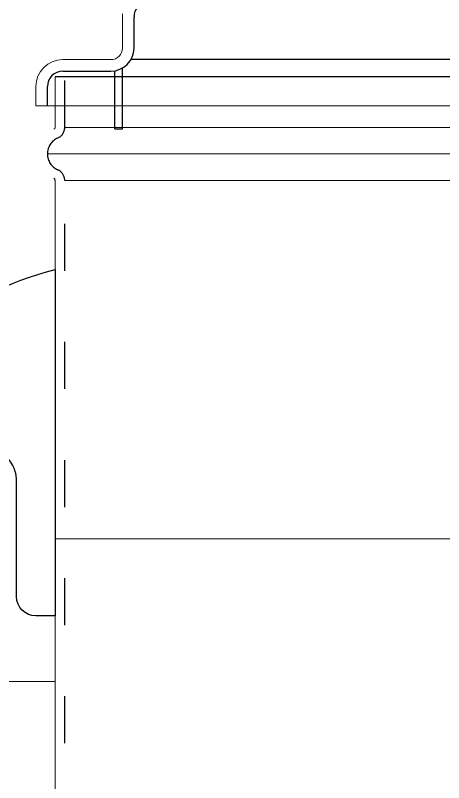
# Model space of a CAD drawing. Header units: millimetres. Extents: x 89051 to 218395, y -330386 to -125649.
# Drawn here: x 100320.8 to 100431.9, y -127084.4 to -126885.1 of the extents above; entities that cross this region are included whole.
import ezdxf

# ---------------------------------------------------------------- set-up
doc = ezdxf.new("R2010")
doc.units = ezdxf.units.MM
doc.header["$LTSCALE"] = 13
for name, pattern in [('1 实线', [0]), ('ACAD_ISO03W100', [1.18, 0.47, -0.71]), ('ACAD_ISO04W100', [30, 24, -3, 0, -3]), ('CENTER', [50.8, 31.75, -6.35, 6.35, -6.35])]:
    doc.linetypes.add(name, pattern=pattern)
doc.layers.get('0').update_dxf_attribs({"color": 1, "linetype": 'CENTER'})
doc.layers.add('几何体', color=7, linetype='Continuous')
doc.layers.add('粗实线', color=4, linetype='Continuous')
doc.layers.add('标注、文本', color=3, linetype='Continuous', lineweight=25)

# ---------------------------------------------------------------- blocks, each defined once
blk = doc.blocks.new('WERWEF')
at = {"layer": '几何体'}
for p, q in [((96038.29, -127762.98), (96038.29, -127852.98)), ((96098.29, -127847.98), (96098.29, -127810.85)), ((96072.03, -127814.69), (96084.51, -127828.72)), ((96048.29, -127847.98), (96048.29, -127818.01)), ((96088.29, -127838.69), (96088.29, -127850.32)), ((96038.29, -127852.98), (96043.29, -127852.98)), ((96090.95, -127852.98), (96093.29, -127852.98))]:
    blk.add_line(p, q, dxfattribs=at)
for centre, radius, start, end in [((96012.67, -127859.65), 100, 32.8347, 75.1544), ((96088.29, -127810.85), 10, 0, 32.8347), ((96073.29, -127838.69), 15, 0, 41.6335), ((96043.29, -127847.98), 5, 270, 0), ((96093.29, -127847.98), 5, 270, 0), ((96090.95, -127850.32), 2.66, 180, 270)]:
    blk.add_arc(centre, radius, start, end, dxfattribs=at)
blk.add_open_spline([(96048.29, -127818.01), (96048.3, -127817.91), (96048.3, -127817.71), (96048.31, -127817.41), (96048.34, -127817.11), (96048.37, -127816.81), (96048.41, -127816.52), (96048.46, -127816.23), (96048.52, -127815.95), (96048.6, -127815.66), (96048.68, -127815.38), (96048.77, -127815.11), (96048.86, -127814.83), (96048.97, -127814.56), (96049.31, -127813.81), (96050.02, -127812.63), (96051.35, -127811.26), (96052.95, -127810.17), (96054.7, -127809.42), (96056.57, -127808.94), (96058.46, -127808.75), (96060.38, -127808.8), (96062.26, -127809.07), (96064.12, -127809.56), (96065.9, -127810.23), (96067.6, -127811.09), (96068.89, -127811.91), (96069.81, -127812.6), (96070.41, -127813.09), (96070.98, -127813.6), (96071.52, -127814.13), (96071.86, -127814.5), (96072.03, -127814.69)], degree=3, knots=[0, 0, 0, 0, 0.0099647, 0.0198382, 0.0296306, 0.039352, 0.049013, 0.0586242, 0.0681964, 0.0777406, 0.0872678, 0.0967892, 0.1063158, 0.1158588, 0.1254292, 0.1874089, 0.2504274, 0.3118188, 0.3757232, 0.4369472, 0.5005615, 0.5621646, 0.6253926, 0.6874144, 0.75015, 0.8124521, 0.8745483, 0.9000528, 0.9253008, 0.950341, 0.9752238, 1, 1, 1, 1], dxfattribs=at)

msp = doc.modelspace()

# ---------------------------------------------------------------- linework, layer by layer
at = {"color": 7, "linetype": '1 实线', "lineweight": 0}
for p, q in [((100348.57, -126893.58), (100348.57, -126884.72)), ((100333.07, -126896.58), (100345.57, -126896.58)), ((100331.07, -126914.2), (100331.07, -126901.08)), ((100326.07, -126908.58), (100326.07, -126903.58)), ((100329.07, -126908.58), (100326.07, -126908.58)), ((100862.07, -126908.58), (100326.07, -126908.58)), ((100333.57, -126914.2), (100857.57, -126914.2)), ((100331.07, -127657.08), (100331.07, -126927.95)), ((100857.57, -126927.95), (100333.57, -126927.95)), ((100331.07, -126951.08), (100331.07, -127011.08)), ((100118.57, -127058.1), (100331.07, -127058.1))]:
    msp.add_line(p, q, dxfattribs=at)
for centre, radius, start, end in [((100345.57, -126893.58), 3, 270, 0), ((100345.57, -126893.58), 3, 270, 0), ((100333.07, -126903.58), 7, 90, 180), ((100330.57, -126914.2), 0.5, 293.5782, 0)]:
    msp.add_arc(centre, radius, start, end, dxfattribs=at)
at = {"layer": '标注、文本'}
for p, q in [((100351.57, -126893.58), (100351.57, -126885.45)), ((100845.57, -126896.58), (100350.76, -126896.58)), ((100333.07, -126899.58), (100345.57, -126899.58)), ((100346.57, -126914.58), (100346.57, -126899.49)), ((100348.57, -126914.58), (100348.57, -126898.77)), ((100845.57, -126901.08), (100345.57, -126901.08)), ((100329.07, -126908.58), (100329.07, -126903.58)), ((100346.57, -126914.58), (100348.57, -126914.58))]:
    msp.add_line(p, q, dxfattribs=at)
at = {"layer": '标注、文本', "color": 1, "linetype": 'ACAD_ISO04W100', "lineweight": 15}
for p, q in [((100864.57, -126921.08), (100329.07, -126921.08)), ((100860.07, -127021.08), (100331.07, -127021.08))]:
    msp.add_line(p, q, dxfattribs=at)
at = {"layer": '标注、文本'}
for centre, radius, start, end in [((100355.57, -126885.45), 4, 102.3972, 180), ((100345.57, -126893.58), 6, 270, 0), ((100333.07, -126903.58), 4, 90, 180)]:
    msp.add_arc(centre, radius, start, end, dxfattribs=at)
at = {"layer": '粗实线', "ltscale": 2}
msp.add_line((100860.07, -126901.08), (100331.07, -126901.08), dxfattribs=at)
at = {"layer": '粗实线', "color": 2, "linetype": 'ACAD_ISO03W100', "ltscale": 2}
for p, q in [((100333.57, -126914.2), (100333.57, -126901.08)), ((100333.57, -127657.08), (100333.57, -126927.95))]:
    msp.add_line(p, q, dxfattribs=at)
for centre, radius, start, end in [((100330.57, -126914.2), 3, 293.5782, 0), ((100333.57, -126921.08), 4.5, 113.5782, 246.4218), ((100330.57, -126927.95), 3, 0, 66.4218)]:
    msp.add_arc(centre, radius, start, end, dxfattribs=at)
at = {"layer": '粗实线', "ltscale": 2}
msp.add_arc((100330.57, -126927.95), 0.5, 0, 66.4218, dxfattribs=at)
msp.add_arc((100330.57, -126927.95), 0.5, 0, 66.4218, dxfattribs=at)

# ---------------------------------------------------------------- block references
at = {"layer": '标注、文本', "xscale": -1}
msp.add_blockref('WERWEF', (196369.36, 811.91), dxfattribs=at)

doc.saveas('drawing.dxf')
